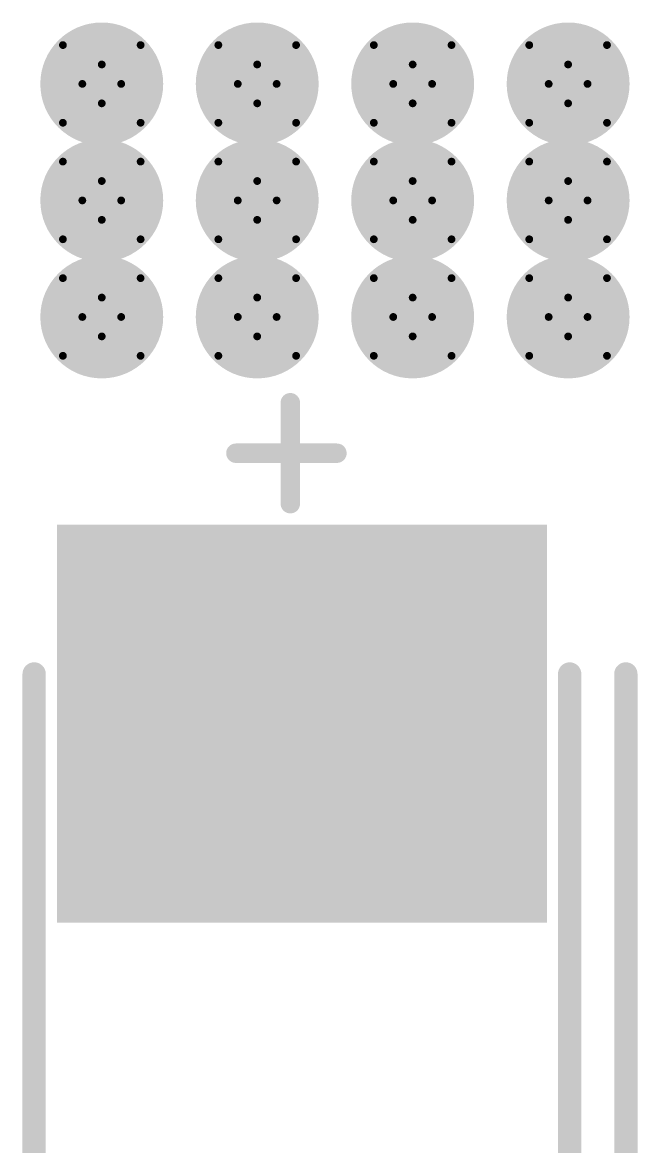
# Model space of a CAD drawing. Header units: inches. Extents: x -11 to 1110, y -7 to 455.
# Drawn here: x 642.2 to 646.22, y 26.05 to 33.4 of the extents above; entities that cross this region are included whole.
import ezdxf

# ---------------------------------------------------------------- set-up
doc = ezdxf.new("R2010")
doc.units = ezdxf.units.IN
for name, color, linetype in [('Bottom Layer', 5, 'Continuous'), ('Bottom Overlay', 54, 'Continuous'), ('Bottom Paste', 16, 'Continuous'), ('Bottom Solder', 6, 'Continuous'), ('Drill Drawing', 1, 'Continuous'), ('Top Layer', 1, 'Continuous'), ('Top Solder', 216, 'Continuous'), ('Via Holes', 16, 'Continuous')]:
    doc.layers.add(name, color=color, linetype=linetype)

msp = doc.modelspace()

# ---------------------------------------------------------------- hatches: boundary and pattern name
at = {"layer": 'Bottom Layer'}
h = msp.add_hatch(color=5, dxfattribs=at)
edge = h.paths.add_edge_path()
edge.add_arc((642.7216, 32.9946), 0.3, 0, 360)
h = msp.add_hatch(color=5, dxfattribs=at)
edge = h.paths.add_edge_path()
edge.add_arc((643.7376, 32.9946), 0.3, 0, 360)
h = msp.add_hatch(color=5, dxfattribs=at)
edge = h.paths.add_edge_path()
edge.add_arc((644.7536, 32.9946), 0.3, 0, 360)
h = msp.add_hatch(color=5, dxfattribs=at)
edge = h.paths.add_edge_path()
edge.add_arc((645.7696, 32.9946), 0.3, 0, 360)
h = msp.add_hatch(color=5, dxfattribs=at)
edge = h.paths.add_edge_path()
edge.add_arc((642.7216, 32.2326), 0.3, 0, 360)
h = msp.add_hatch(color=5, dxfattribs=at)
edge = h.paths.add_edge_path()
edge.add_arc((643.7376, 32.2326), 0.3, 0, 360)
h = msp.add_hatch(color=5, dxfattribs=at)
edge = h.paths.add_edge_path()
edge.add_arc((644.7536, 32.2326), 0.3, 0, 360)
h = msp.add_hatch(color=5, dxfattribs=at)
edge = h.paths.add_edge_path()
edge.add_arc((645.7696, 32.2326), 0.3, 0, 360)
h = msp.add_hatch(color=5, dxfattribs=at)
edge = h.paths.add_edge_path()
edge.add_arc((642.7216, 31.4706), 0.3, 0, 360)
h = msp.add_hatch(color=5, dxfattribs=at)
edge = h.paths.add_edge_path()
edge.add_arc((643.7376, 31.4706), 0.3, 0, 360)
h = msp.add_hatch(color=5, dxfattribs=at)
edge = h.paths.add_edge_path()
edge.add_arc((644.7536, 31.4706), 0.3, 0, 360)
h = msp.add_hatch(color=5, dxfattribs=at)
edge = h.paths.add_edge_path()
edge.add_arc((645.7696, 31.4706), 0.3, 0, 360)
msp.add_hatch(color=5, dxfattribs=at).paths.add_polyline_path([(645.5297, 30.0112), (645.5297, 27.6112), (642.5297, 27.6112), (642.5297, 30.0112)])
at = {"layer": 'Bottom Paste'}
msp.add_hatch(color=16, dxfattribs=at).paths.add_polyline_path([(645.5297, 30.0112), (645.5297, 27.6112), (642.5297, 27.6112), (642.5297, 30.0112)])
at = {"layer": 'Bottom Solder'}
h = msp.add_hatch(color=6, dxfattribs=at)
edge = h.paths.add_edge_path()
edge.add_arc((642.7216, 32.9946), 0.4016, 0, 360)
h = msp.add_hatch(color=6, dxfattribs=at)
edge = h.paths.add_edge_path()
edge.add_arc((643.7376, 32.9946), 0.4016, 0, 360)
h = msp.add_hatch(color=6, dxfattribs=at)
edge = h.paths.add_edge_path()
edge.add_arc((644.7536, 32.9946), 0.4016, 0, 360)
h = msp.add_hatch(color=6, dxfattribs=at)
edge = h.paths.add_edge_path()
edge.add_arc((645.7696, 32.9946), 0.4016, 0, 360)
h = msp.add_hatch(color=6, dxfattribs=at)
edge = h.paths.add_edge_path()
edge.add_arc((642.7216, 32.2326), 0.4016, 0, 360)
h = msp.add_hatch(color=6, dxfattribs=at)
edge = h.paths.add_edge_path()
edge.add_arc((643.7376, 32.2326), 0.4016, 0, 360)
h = msp.add_hatch(color=6, dxfattribs=at)
edge = h.paths.add_edge_path()
edge.add_arc((644.7536, 32.2326), 0.4016, 0, 360)
h = msp.add_hatch(color=6, dxfattribs=at)
edge = h.paths.add_edge_path()
edge.add_arc((645.7696, 32.2326), 0.4016, 0, 360)
h = msp.add_hatch(color=6, dxfattribs=at)
edge = h.paths.add_edge_path()
edge.add_arc((642.7216, 31.4706), 0.4016, 0, 360)
h = msp.add_hatch(color=6, dxfattribs=at)
edge = h.paths.add_edge_path()
edge.add_arc((643.7376, 31.4706), 0.4016, 0, 360)
h = msp.add_hatch(color=6, dxfattribs=at)
edge = h.paths.add_edge_path()
edge.add_arc((644.7536, 31.4706), 0.4016, 0, 360)
h = msp.add_hatch(color=6, dxfattribs=at)
edge = h.paths.add_edge_path()
edge.add_arc((645.7696, 31.4706), 0.4016, 0, 360)
msp.add_hatch(color=6, dxfattribs=at).paths.add_polyline_path([(645.6313, 30.1128), (645.6313, 27.5096), (642.4281, 27.5096), (642.4281, 30.1128)])
at = {"layer": 'Top Layer'}
h = msp.add_hatch(color=1, dxfattribs=at)
edge = h.paths.add_edge_path()
edge.add_arc((642.7216, 32.9946), 0.3, 0, 360)
h = msp.add_hatch(color=1, dxfattribs=at)
edge = h.paths.add_edge_path()
edge.add_arc((643.7376, 32.9946), 0.3, 0, 360)
h = msp.add_hatch(color=1, dxfattribs=at)
edge = h.paths.add_edge_path()
edge.add_arc((644.7536, 32.9946), 0.3, 0, 360)
h = msp.add_hatch(color=1, dxfattribs=at)
edge = h.paths.add_edge_path()
edge.add_arc((645.7696, 32.9946), 0.3, 0, 360)
h = msp.add_hatch(color=1, dxfattribs=at)
edge = h.paths.add_edge_path()
edge.add_arc((642.7216, 32.2326), 0.3, 0, 360)
h = msp.add_hatch(color=1, dxfattribs=at)
edge = h.paths.add_edge_path()
edge.add_arc((643.7376, 32.2326), 0.3, 0, 360)
h = msp.add_hatch(color=1, dxfattribs=at)
edge = h.paths.add_edge_path()
edge.add_arc((644.7536, 32.2326), 0.3, 0, 360)
h = msp.add_hatch(color=1, dxfattribs=at)
edge = h.paths.add_edge_path()
edge.add_arc((645.7696, 32.2326), 0.3, 0, 360)
h = msp.add_hatch(color=1, dxfattribs=at)
edge = h.paths.add_edge_path()
edge.add_arc((642.7216, 31.4706), 0.3, 0, 360)
h = msp.add_hatch(color=1, dxfattribs=at)
edge = h.paths.add_edge_path()
edge.add_arc((643.7376, 31.4706), 0.3, 0, 360)
h = msp.add_hatch(color=1, dxfattribs=at)
edge = h.paths.add_edge_path()
edge.add_arc((644.7536, 31.4706), 0.3, 0, 360)
h = msp.add_hatch(color=1, dxfattribs=at)
edge = h.paths.add_edge_path()
edge.add_arc((645.7696, 31.4706), 0.3, 0, 360)
at = {"layer": 'Top Solder'}
h = msp.add_hatch(color=216, dxfattribs=at)
edge = h.paths.add_edge_path()
edge.add_arc((642.7216, 32.9946), 0.4016, 0, 360)
h = msp.add_hatch(color=216, dxfattribs=at)
edge = h.paths.add_edge_path()
edge.add_arc((643.7376, 32.9946), 0.4016, 0, 360)
h = msp.add_hatch(color=216, dxfattribs=at)
edge = h.paths.add_edge_path()
edge.add_arc((644.7536, 32.9946), 0.4016, 0, 360)
h = msp.add_hatch(color=216, dxfattribs=at)
edge = h.paths.add_edge_path()
edge.add_arc((645.7696, 32.9946), 0.4016, 0, 360)
h = msp.add_hatch(color=216, dxfattribs=at)
edge = h.paths.add_edge_path()
edge.add_arc((642.7216, 32.2326), 0.4016, 0, 360)
h = msp.add_hatch(color=216, dxfattribs=at)
edge = h.paths.add_edge_path()
edge.add_arc((643.7376, 32.2326), 0.4016, 0, 360)
h = msp.add_hatch(color=216, dxfattribs=at)
edge = h.paths.add_edge_path()
edge.add_arc((644.7536, 32.2326), 0.4016, 0, 360)
h = msp.add_hatch(color=216, dxfattribs=at)
edge = h.paths.add_edge_path()
edge.add_arc((645.7696, 32.2326), 0.4016, 0, 360)
h = msp.add_hatch(color=216, dxfattribs=at)
edge = h.paths.add_edge_path()
edge.add_arc((642.7216, 31.4706), 0.4016, 0, 360)
h = msp.add_hatch(color=216, dxfattribs=at)
edge = h.paths.add_edge_path()
edge.add_arc((643.7376, 31.4706), 0.4016, 0, 360)
h = msp.add_hatch(color=216, dxfattribs=at)
edge = h.paths.add_edge_path()
edge.add_arc((644.7536, 31.4706), 0.4016, 0, 360)
h = msp.add_hatch(color=216, dxfattribs=at)
edge = h.paths.add_edge_path()
edge.add_arc((645.7696, 31.4706), 0.4016, 0, 360)
at = {"layer": 'Via Holes'}
h = msp.add_hatch(color=7, dxfattribs=at)
edge = h.paths.add_edge_path()
edge.add_arc((642.7216, 32.9946), 0.15, 0, 360)
h = msp.add_hatch(color=7, dxfattribs=at)
edge = h.paths.add_edge_path()
edge.add_arc((643.7376, 32.9946), 0.15, 0, 360)
h = msp.add_hatch(color=7, dxfattribs=at)
edge = h.paths.add_edge_path()
edge.add_arc((644.7536, 32.9946), 0.15, 0, 360)
h = msp.add_hatch(color=7, dxfattribs=at)
edge = h.paths.add_edge_path()
edge.add_arc((645.7696, 32.9946), 0.15, 0, 360)
h = msp.add_hatch(color=7, dxfattribs=at)
edge = h.paths.add_edge_path()
edge.add_arc((642.7216, 32.2326), 0.15, 0, 360)
h = msp.add_hatch(color=7, dxfattribs=at)
edge = h.paths.add_edge_path()
edge.add_arc((643.7376, 32.2326), 0.15, 0, 360)
h = msp.add_hatch(color=7, dxfattribs=at)
edge = h.paths.add_edge_path()
edge.add_arc((644.7536, 32.2326), 0.15, 0, 360)
h = msp.add_hatch(color=7, dxfattribs=at)
edge = h.paths.add_edge_path()
edge.add_arc((645.7696, 32.2326), 0.15, 0, 360)
h = msp.add_hatch(color=7, dxfattribs=at)
edge = h.paths.add_edge_path()
edge.add_arc((642.7216, 31.4706), 0.15, 0, 360)
h = msp.add_hatch(color=7, dxfattribs=at)
edge = h.paths.add_edge_path()
edge.add_arc((643.7376, 31.4706), 0.15, 0, 360)
h = msp.add_hatch(color=7, dxfattribs=at)
edge = h.paths.add_edge_path()
edge.add_arc((644.7536, 31.4706), 0.15, 0, 360)
h = msp.add_hatch(color=7, dxfattribs=at)
edge = h.paths.add_edge_path()
edge.add_arc((645.7696, 31.4706), 0.15, 0, 360)

# ---------------------------------------------------------------- linework, layer by layer
at = {"layer": 'Bottom Overlay'}
for points in [[(643.9539, 30.2496, 0.127, 0.127, 0), (643.9539, 30.91, 0.127, 0.127, 0)], [(643.5983, 30.5798, 0.127, 0.127, 0), (644.2587, 30.5798, 0.127, 0.127, 0)], [(642.2797, 23.0612, 0.1524, 0.1524, 0), (642.2797, 29.1363, 0.1524, 0.1524, 0)], [(645.7797, 23.0612, 0.1524, 0.1524, 0), (645.7797, 29.1363, 0.1524, 0.1524, 0)], [(646.1469, 23.0612, 0.1524, 0.1524, 0), (646.1469, 29.1363, 0.1524, 0.1524, 0)]]:
    msp.add_lwpolyline(points, format="xyseb", dxfattribs=at)
for points in [[(643.9221, 30.91, 0.0635, 0.0635, 1), (643.9856, 30.91, 0.0635, 0.0635, 1)], [(643.5665, 30.5798, 0.0635, 0.0635, 1), (643.63, 30.5798, 0.0635, 0.0635, 1)], [(644.2269, 30.5798, 0.0635, 0.0635, 1), (644.2904, 30.5798, 0.0635, 0.0635, 1)], [(643.9221, 30.2496, 0.0635, 0.0635, 1), (643.9856, 30.2496, 0.0635, 0.0635, 1)], [(642.2416, 29.1363, 0.0762, 0.0762, 1), (642.3178, 29.1363, 0.0762, 0.0762, 1)], [(645.7416, 29.1363, 0.0762, 0.0762, 1), (645.8178, 29.1363, 0.0762, 0.0762, 1)], [(646.1088, 29.1363, 0.0762, 0.0762, 1), (646.185, 29.1363, 0.0762, 0.0762, 1)]]:
    msp.add_lwpolyline(points, format="xyseb", close=True, dxfattribs=at)
at = {"layer": 'Drill Drawing'}
for points in [[(642.4676, 33.2486, 0.0508, 0.0508, 0), (642.7216, 33.1216, 0.0508, 0.0508, 0)], [(642.4676, 33.2486, 0.0508, 0.0508, 0), (642.5946, 32.9946, 0.0508, 0.0508, 0)], [(642.7216, 33.1216, 0.0508, 0.0508, 0), (642.9756, 33.2486, 0.0508, 0.0508, 0)], [(642.8486, 32.9946, 0.0508, 0.0508, 0), (642.9756, 33.2486, 0.0508, 0.0508, 0)], [(643.4836, 33.2486, 0.0508, 0.0508, 0), (643.7376, 33.1216, 0.0508, 0.0508, 0)], [(643.4836, 33.2486, 0.0508, 0.0508, 0), (643.6106, 32.9946, 0.0508, 0.0508, 0)], [(643.7376, 33.1216, 0.0508, 0.0508, 0), (643.9916, 33.2486, 0.0508, 0.0508, 0)], [(643.8646, 32.9946, 0.0508, 0.0508, 0), (643.9916, 33.2486, 0.0508, 0.0508, 0)], [(644.4996, 33.2486, 0.0508, 0.0508, 0), (644.7536, 33.1216, 0.0508, 0.0508, 0)], [(644.4996, 33.2486, 0.0508, 0.0508, 0), (644.6266, 32.9946, 0.0508, 0.0508, 0)], [(644.7536, 33.1216, 0.0508, 0.0508, 0), (645.0076, 33.2486, 0.0508, 0.0508, 0)], [(644.8806, 32.9946, 0.0508, 0.0508, 0), (645.0076, 33.2486, 0.0508, 0.0508, 0)], [(645.5156, 33.2486, 0.0508, 0.0508, 0), (645.7696, 33.1216, 0.0508, 0.0508, 0)], [(645.5156, 33.2486, 0.0508, 0.0508, 0), (645.6426, 32.9946, 0.0508, 0.0508, 0)], [(645.7696, 33.1216, 0.0508, 0.0508, 0), (646.0236, 33.2486, 0.0508, 0.0508, 0)], [(645.8966, 32.9946, 0.0508, 0.0508, 0), (646.0236, 33.2486, 0.0508, 0.0508, 0)], [(642.4676, 32.7406, 0.0508, 0.0508, 0), (642.5946, 32.9946, 0.0508, 0.0508, 0)], [(642.8486, 32.9946, 0.0508, 0.0508, 0), (642.9756, 32.7406, 0.0508, 0.0508, 0)], [(643.4836, 32.7406, 0.0508, 0.0508, 0), (643.6106, 32.9946, 0.0508, 0.0508, 0)], [(643.8646, 32.9946, 0.0508, 0.0508, 0), (643.9916, 32.7406, 0.0508, 0.0508, 0)], [(644.4996, 32.7406, 0.0508, 0.0508, 0), (644.6266, 32.9946, 0.0508, 0.0508, 0)], [(644.8806, 32.9946, 0.0508, 0.0508, 0), (645.0076, 32.7406, 0.0508, 0.0508, 0)], [(645.5156, 32.7406, 0.0508, 0.0508, 0), (645.6426, 32.9946, 0.0508, 0.0508, 0)], [(645.8966, 32.9946, 0.0508, 0.0508, 0), (646.0236, 32.7406, 0.0508, 0.0508, 0)], [(642.4676, 32.7406, 0.0508, 0.0508, 0), (642.7216, 32.8676, 0.0508, 0.0508, 0)], [(642.7216, 32.8676, 0.0508, 0.0508, 0), (642.9756, 32.7406, 0.0508, 0.0508, 0)], [(643.4836, 32.7406, 0.0508, 0.0508, 0), (643.7376, 32.8676, 0.0508, 0.0508, 0)], [(643.7376, 32.8676, 0.0508, 0.0508, 0), (643.9916, 32.7406, 0.0508, 0.0508, 0)], [(644.4996, 32.7406, 0.0508, 0.0508, 0), (644.7536, 32.8676, 0.0508, 0.0508, 0)], [(644.7536, 32.8676, 0.0508, 0.0508, 0), (645.0076, 32.7406, 0.0508, 0.0508, 0)], [(645.5156, 32.7406, 0.0508, 0.0508, 0), (645.7696, 32.8676, 0.0508, 0.0508, 0)], [(645.7696, 32.8676, 0.0508, 0.0508, 0), (646.0236, 32.7406, 0.0508, 0.0508, 0)], [(642.4676, 32.4866, 0.0508, 0.0508, 0), (642.7216, 32.3596, 0.0508, 0.0508, 0)], [(642.4676, 32.4866, 0.0508, 0.0508, 0), (642.5946, 32.2326, 0.0508, 0.0508, 0)], [(642.7216, 32.3596, 0.0508, 0.0508, 0), (642.9756, 32.4866, 0.0508, 0.0508, 0)], [(642.8486, 32.2326, 0.0508, 0.0508, 0), (642.9756, 32.4866, 0.0508, 0.0508, 0)], [(643.4836, 32.4866, 0.0508, 0.0508, 0), (643.7376, 32.3596, 0.0508, 0.0508, 0)], [(643.4836, 32.4866, 0.0508, 0.0508, 0), (643.6106, 32.2326, 0.0508, 0.0508, 0)], [(643.7376, 32.3596, 0.0508, 0.0508, 0), (643.9916, 32.4866, 0.0508, 0.0508, 0)], [(643.8646, 32.2326, 0.0508, 0.0508, 0), (643.9916, 32.4866, 0.0508, 0.0508, 0)], [(644.4996, 32.4866, 0.0508, 0.0508, 0), (644.7536, 32.3596, 0.0508, 0.0508, 0)], [(644.4996, 32.4866, 0.0508, 0.0508, 0), (644.6266, 32.2326, 0.0508, 0.0508, 0)], [(644.7536, 32.3596, 0.0508, 0.0508, 0), (645.0076, 32.4866, 0.0508, 0.0508, 0)], [(644.8806, 32.2326, 0.0508, 0.0508, 0), (645.0076, 32.4866, 0.0508, 0.0508, 0)], [(645.5156, 32.4866, 0.0508, 0.0508, 0), (645.7696, 32.3596, 0.0508, 0.0508, 0)], [(645.5156, 32.4866, 0.0508, 0.0508, 0), (645.6426, 32.2326, 0.0508, 0.0508, 0)], [(645.7696, 32.3596, 0.0508, 0.0508, 0), (646.0236, 32.4866, 0.0508, 0.0508, 0)], [(645.8966, 32.2326, 0.0508, 0.0508, 0), (646.0236, 32.4866, 0.0508, 0.0508, 0)], [(642.4676, 31.9786, 0.0508, 0.0508, 0), (642.5946, 32.2326, 0.0508, 0.0508, 0)], [(642.8486, 32.2326, 0.0508, 0.0508, 0), (642.9756, 31.9786, 0.0508, 0.0508, 0)], [(643.4836, 31.9786, 0.0508, 0.0508, 0), (643.6106, 32.2326, 0.0508, 0.0508, 0)], [(643.8646, 32.2326, 0.0508, 0.0508, 0), (643.9916, 31.9786, 0.0508, 0.0508, 0)], [(644.4996, 31.9786, 0.0508, 0.0508, 0), (644.6266, 32.2326, 0.0508, 0.0508, 0)], [(644.8806, 32.2326, 0.0508, 0.0508, 0), (645.0076, 31.9786, 0.0508, 0.0508, 0)], [(645.5156, 31.9786, 0.0508, 0.0508, 0), (645.6426, 32.2326, 0.0508, 0.0508, 0)], [(645.8966, 32.2326, 0.0508, 0.0508, 0), (646.0236, 31.9786, 0.0508, 0.0508, 0)], [(642.4676, 31.9786, 0.0508, 0.0508, 0), (642.7216, 32.1056, 0.0508, 0.0508, 0)], [(642.7216, 32.1056, 0.0508, 0.0508, 0), (642.9756, 31.9786, 0.0508, 0.0508, 0)], [(643.4836, 31.9786, 0.0508, 0.0508, 0), (643.7376, 32.1056, 0.0508, 0.0508, 0)], [(643.7376, 32.1056, 0.0508, 0.0508, 0), (643.9916, 31.9786, 0.0508, 0.0508, 0)], [(644.4996, 31.9786, 0.0508, 0.0508, 0), (644.7536, 32.1056, 0.0508, 0.0508, 0)], [(644.7536, 32.1056, 0.0508, 0.0508, 0), (645.0076, 31.9786, 0.0508, 0.0508, 0)], [(645.5156, 31.9786, 0.0508, 0.0508, 0), (645.7696, 32.1056, 0.0508, 0.0508, 0)], [(645.7696, 32.1056, 0.0508, 0.0508, 0), (646.0236, 31.9786, 0.0508, 0.0508, 0)], [(642.4676, 31.7246, 0.0508, 0.0508, 0), (642.7216, 31.5976, 0.0508, 0.0508, 0)], [(642.4676, 31.7246, 0.0508, 0.0508, 0), (642.5946, 31.4706, 0.0508, 0.0508, 0)], [(642.7216, 31.5976, 0.0508, 0.0508, 0), (642.9756, 31.7246, 0.0508, 0.0508, 0)], [(642.8486, 31.4706, 0.0508, 0.0508, 0), (642.9756, 31.7246, 0.0508, 0.0508, 0)], [(643.4836, 31.7246, 0.0508, 0.0508, 0), (643.7376, 31.5976, 0.0508, 0.0508, 0)], [(643.4836, 31.7246, 0.0508, 0.0508, 0), (643.6106, 31.4706, 0.0508, 0.0508, 0)], [(643.7376, 31.5976, 0.0508, 0.0508, 0), (643.9916, 31.7246, 0.0508, 0.0508, 0)], [(643.8646, 31.4706, 0.0508, 0.0508, 0), (643.9916, 31.7246, 0.0508, 0.0508, 0)], [(644.4996, 31.7246, 0.0508, 0.0508, 0), (644.7536, 31.5976, 0.0508, 0.0508, 0)], [(644.4996, 31.7246, 0.0508, 0.0508, 0), (644.6266, 31.4706, 0.0508, 0.0508, 0)], [(644.7536, 31.5976, 0.0508, 0.0508, 0), (645.0076, 31.7246, 0.0508, 0.0508, 0)], [(644.8806, 31.4706, 0.0508, 0.0508, 0), (645.0076, 31.7246, 0.0508, 0.0508, 0)], [(645.5156, 31.7246, 0.0508, 0.0508, 0), (645.7696, 31.5976, 0.0508, 0.0508, 0)], [(645.5156, 31.7246, 0.0508, 0.0508, 0), (645.6426, 31.4706, 0.0508, 0.0508, 0)], [(645.7696, 31.5976, 0.0508, 0.0508, 0), (646.0236, 31.7246, 0.0508, 0.0508, 0)], [(645.8966, 31.4706, 0.0508, 0.0508, 0), (646.0236, 31.7246, 0.0508, 0.0508, 0)], [(642.4676, 31.2166, 0.0508, 0.0508, 0), (642.5946, 31.4706, 0.0508, 0.0508, 0)], [(642.8486, 31.4706, 0.0508, 0.0508, 0), (642.9756, 31.2166, 0.0508, 0.0508, 0)], [(643.4836, 31.2166, 0.0508, 0.0508, 0), (643.6106, 31.4706, 0.0508, 0.0508, 0)], [(643.8646, 31.4706, 0.0508, 0.0508, 0), (643.9916, 31.2166, 0.0508, 0.0508, 0)], [(644.4996, 31.2166, 0.0508, 0.0508, 0), (644.6266, 31.4706, 0.0508, 0.0508, 0)], [(644.8806, 31.4706, 0.0508, 0.0508, 0), (645.0076, 31.2166, 0.0508, 0.0508, 0)], [(645.5156, 31.2166, 0.0508, 0.0508, 0), (645.6426, 31.4706, 0.0508, 0.0508, 0)], [(645.8966, 31.4706, 0.0508, 0.0508, 0), (646.0236, 31.2166, 0.0508, 0.0508, 0)], [(642.4676, 31.2166, 0.0508, 0.0508, 0), (642.7216, 31.3436, 0.0508, 0.0508, 0)], [(642.7216, 31.3436, 0.0508, 0.0508, 0), (642.9756, 31.2166, 0.0508, 0.0508, 0)], [(643.4836, 31.2166, 0.0508, 0.0508, 0), (643.7376, 31.3436, 0.0508, 0.0508, 0)], [(643.7376, 31.3436, 0.0508, 0.0508, 0), (643.9916, 31.2166, 0.0508, 0.0508, 0)], [(644.4996, 31.2166, 0.0508, 0.0508, 0), (644.7536, 31.3436, 0.0508, 0.0508, 0)], [(644.7536, 31.3436, 0.0508, 0.0508, 0), (645.0076, 31.2166, 0.0508, 0.0508, 0)], [(645.5156, 31.2166, 0.0508, 0.0508, 0), (645.7696, 31.3436, 0.0508, 0.0508, 0)], [(645.7696, 31.3436, 0.0508, 0.0508, 0), (646.0236, 31.2166, 0.0508, 0.0508, 0)]]:
    msp.add_lwpolyline(points, format="xyseb", dxfattribs=at)
for points in [[(642.4549, 33.2486, 0.0254, 0.0254, 1), (642.4803, 33.2486, 0.0254, 0.0254, 1)], [(642.4549, 33.2486, 0.0254, 0.0254, 1), (642.4803, 33.2486, 0.0254, 0.0254, 1)], [(642.9629, 33.2486, 0.0254, 0.0254, 1), (642.9883, 33.2486, 0.0254, 0.0254, 1)], [(642.9629, 33.2486, 0.0254, 0.0254, 1), (642.9883, 33.2486, 0.0254, 0.0254, 1)], [(643.4709, 33.2486, 0.0254, 0.0254, 1), (643.4963, 33.2486, 0.0254, 0.0254, 1)], [(643.4709, 33.2486, 0.0254, 0.0254, 1), (643.4963, 33.2486, 0.0254, 0.0254, 1)], [(643.9789, 33.2486, 0.0254, 0.0254, 1), (644.0043, 33.2486, 0.0254, 0.0254, 1)], [(643.9789, 33.2486, 0.0254, 0.0254, 1), (644.0043, 33.2486, 0.0254, 0.0254, 1)], [(644.4869, 33.2486, 0.0254, 0.0254, 1), (644.5123, 33.2486, 0.0254, 0.0254, 1)], [(644.4869, 33.2486, 0.0254, 0.0254, 1), (644.5123, 33.2486, 0.0254, 0.0254, 1)], [(644.9949, 33.2486, 0.0254, 0.0254, 1), (645.0203, 33.2486, 0.0254, 0.0254, 1)], [(644.9949, 33.2486, 0.0254, 0.0254, 1), (645.0203, 33.2486, 0.0254, 0.0254, 1)], [(645.5029, 33.2486, 0.0254, 0.0254, 1), (645.5283, 33.2486, 0.0254, 0.0254, 1)], [(645.5029, 33.2486, 0.0254, 0.0254, 1), (645.5283, 33.2486, 0.0254, 0.0254, 1)], [(646.0109, 33.2486, 0.0254, 0.0254, 1), (646.0363, 33.2486, 0.0254, 0.0254, 1)], [(646.0109, 33.2486, 0.0254, 0.0254, 1), (646.0363, 33.2486, 0.0254, 0.0254, 1)], [(642.7089, 33.1216, 0.0254, 0.0254, 1), (642.7343, 33.1216, 0.0254, 0.0254, 1)], [(642.7089, 33.1216, 0.0254, 0.0254, 1), (642.7343, 33.1216, 0.0254, 0.0254, 1)], [(643.7249, 33.1216, 0.0254, 0.0254, 1), (643.7503, 33.1216, 0.0254, 0.0254, 1)], [(643.7249, 33.1216, 0.0254, 0.0254, 1), (643.7503, 33.1216, 0.0254, 0.0254, 1)], [(644.7409, 33.1216, 0.0254, 0.0254, 1), (644.7663, 33.1216, 0.0254, 0.0254, 1)], [(644.7409, 33.1216, 0.0254, 0.0254, 1), (644.7663, 33.1216, 0.0254, 0.0254, 1)], [(645.7569, 33.1216, 0.0254, 0.0254, 1), (645.7823, 33.1216, 0.0254, 0.0254, 1)], [(645.7569, 33.1216, 0.0254, 0.0254, 1), (645.7823, 33.1216, 0.0254, 0.0254, 1)], [(642.5819, 32.9946, 0.0254, 0.0254, 1), (642.6073, 32.9946, 0.0254, 0.0254, 1)], [(642.5819, 32.9946, 0.0254, 0.0254, 1), (642.6073, 32.9946, 0.0254, 0.0254, 1)], [(642.8359, 32.9946, 0.0254, 0.0254, 1), (642.8613, 32.9946, 0.0254, 0.0254, 1)], [(642.8359, 32.9946, 0.0254, 0.0254, 1), (642.8613, 32.9946, 0.0254, 0.0254, 1)], [(643.5979, 32.9946, 0.0254, 0.0254, 1), (643.6233, 32.9946, 0.0254, 0.0254, 1)], [(643.5979, 32.9946, 0.0254, 0.0254, 1), (643.6233, 32.9946, 0.0254, 0.0254, 1)], [(643.8519, 32.9946, 0.0254, 0.0254, 1), (643.8773, 32.9946, 0.0254, 0.0254, 1)], [(643.8519, 32.9946, 0.0254, 0.0254, 1), (643.8773, 32.9946, 0.0254, 0.0254, 1)], [(644.6139, 32.9946, 0.0254, 0.0254, 1), (644.6393, 32.9946, 0.0254, 0.0254, 1)], [(644.6139, 32.9946, 0.0254, 0.0254, 1), (644.6393, 32.9946, 0.0254, 0.0254, 1)], [(644.8679, 32.9946, 0.0254, 0.0254, 1), (644.8933, 32.9946, 0.0254, 0.0254, 1)], [(644.8679, 32.9946, 0.0254, 0.0254, 1), (644.8933, 32.9946, 0.0254, 0.0254, 1)], [(645.6299, 32.9946, 0.0254, 0.0254, 1), (645.6553, 32.9946, 0.0254, 0.0254, 1)], [(645.6299, 32.9946, 0.0254, 0.0254, 1), (645.6553, 32.9946, 0.0254, 0.0254, 1)], [(645.8839, 32.9946, 0.0254, 0.0254, 1), (645.9093, 32.9946, 0.0254, 0.0254, 1)], [(645.8839, 32.9946, 0.0254, 0.0254, 1), (645.9093, 32.9946, 0.0254, 0.0254, 1)], [(642.7089, 32.8676, 0.0254, 0.0254, 1), (642.7343, 32.8676, 0.0254, 0.0254, 1)], [(642.7089, 32.8676, 0.0254, 0.0254, 1), (642.7343, 32.8676, 0.0254, 0.0254, 1)], [(643.7249, 32.8676, 0.0254, 0.0254, 1), (643.7503, 32.8676, 0.0254, 0.0254, 1)], [(643.7249, 32.8676, 0.0254, 0.0254, 1), (643.7503, 32.8676, 0.0254, 0.0254, 1)], [(644.7409, 32.8676, 0.0254, 0.0254, 1), (644.7663, 32.8676, 0.0254, 0.0254, 1)], [(644.7409, 32.8676, 0.0254, 0.0254, 1), (644.7663, 32.8676, 0.0254, 0.0254, 1)], [(645.7569, 32.8676, 0.0254, 0.0254, 1), (645.7823, 32.8676, 0.0254, 0.0254, 1)], [(645.7569, 32.8676, 0.0254, 0.0254, 1), (645.7823, 32.8676, 0.0254, 0.0254, 1)], [(642.4549, 32.7406, 0.0254, 0.0254, 1), (642.4803, 32.7406, 0.0254, 0.0254, 1)], [(642.4549, 32.7406, 0.0254, 0.0254, 1), (642.4803, 32.7406, 0.0254, 0.0254, 1)], [(642.9629, 32.7406, 0.0254, 0.0254, 1), (642.9883, 32.7406, 0.0254, 0.0254, 1)], [(642.9629, 32.7406, 0.0254, 0.0254, 1), (642.9883, 32.7406, 0.0254, 0.0254, 1)], [(643.4709, 32.7406, 0.0254, 0.0254, 1), (643.4963, 32.7406, 0.0254, 0.0254, 1)], [(643.4709, 32.7406, 0.0254, 0.0254, 1), (643.4963, 32.7406, 0.0254, 0.0254, 1)], [(643.9789, 32.7406, 0.0254, 0.0254, 1), (644.0043, 32.7406, 0.0254, 0.0254, 1)], [(643.9789, 32.7406, 0.0254, 0.0254, 1), (644.0043, 32.7406, 0.0254, 0.0254, 1)], [(644.4869, 32.7406, 0.0254, 0.0254, 1), (644.5123, 32.7406, 0.0254, 0.0254, 1)], [(644.4869, 32.7406, 0.0254, 0.0254, 1), (644.5123, 32.7406, 0.0254, 0.0254, 1)], [(644.9949, 32.7406, 0.0254, 0.0254, 1), (645.0203, 32.7406, 0.0254, 0.0254, 1)], [(644.9949, 32.7406, 0.0254, 0.0254, 1), (645.0203, 32.7406, 0.0254, 0.0254, 1)], [(645.5029, 32.7406, 0.0254, 0.0254, 1), (645.5283, 32.7406, 0.0254, 0.0254, 1)], [(645.5029, 32.7406, 0.0254, 0.0254, 1), (645.5283, 32.7406, 0.0254, 0.0254, 1)], [(646.0109, 32.7406, 0.0254, 0.0254, 1), (646.0363, 32.7406, 0.0254, 0.0254, 1)], [(646.0109, 32.7406, 0.0254, 0.0254, 1), (646.0363, 32.7406, 0.0254, 0.0254, 1)], [(642.4549, 32.4866, 0.0254, 0.0254, 1), (642.4803, 32.4866, 0.0254, 0.0254, 1)], [(642.4549, 32.4866, 0.0254, 0.0254, 1), (642.4803, 32.4866, 0.0254, 0.0254, 1)], [(642.9629, 32.4866, 0.0254, 0.0254, 1), (642.9883, 32.4866, 0.0254, 0.0254, 1)], [(642.9629, 32.4866, 0.0254, 0.0254, 1), (642.9883, 32.4866, 0.0254, 0.0254, 1)], [(643.4709, 32.4866, 0.0254, 0.0254, 1), (643.4963, 32.4866, 0.0254, 0.0254, 1)], [(643.4709, 32.4866, 0.0254, 0.0254, 1), (643.4963, 32.4866, 0.0254, 0.0254, 1)], [(643.9789, 32.4866, 0.0254, 0.0254, 1), (644.0043, 32.4866, 0.0254, 0.0254, 1)], [(643.9789, 32.4866, 0.0254, 0.0254, 1), (644.0043, 32.4866, 0.0254, 0.0254, 1)], [(644.4869, 32.4866, 0.0254, 0.0254, 1), (644.5123, 32.4866, 0.0254, 0.0254, 1)], [(644.4869, 32.4866, 0.0254, 0.0254, 1), (644.5123, 32.4866, 0.0254, 0.0254, 1)], [(644.9949, 32.4866, 0.0254, 0.0254, 1), (645.0203, 32.4866, 0.0254, 0.0254, 1)], [(644.9949, 32.4866, 0.0254, 0.0254, 1), (645.0203, 32.4866, 0.0254, 0.0254, 1)], [(645.5029, 32.4866, 0.0254, 0.0254, 1), (645.5283, 32.4866, 0.0254, 0.0254, 1)], [(645.5029, 32.4866, 0.0254, 0.0254, 1), (645.5283, 32.4866, 0.0254, 0.0254, 1)], [(646.0109, 32.4866, 0.0254, 0.0254, 1), (646.0363, 32.4866, 0.0254, 0.0254, 1)], [(646.0109, 32.4866, 0.0254, 0.0254, 1), (646.0363, 32.4866, 0.0254, 0.0254, 1)], [(642.7089, 32.3596, 0.0254, 0.0254, 1), (642.7343, 32.3596, 0.0254, 0.0254, 1)], [(642.7089, 32.3596, 0.0254, 0.0254, 1), (642.7343, 32.3596, 0.0254, 0.0254, 1)], [(643.7249, 32.3596, 0.0254, 0.0254, 1), (643.7503, 32.3596, 0.0254, 0.0254, 1)], [(643.7249, 32.3596, 0.0254, 0.0254, 1), (643.7503, 32.3596, 0.0254, 0.0254, 1)], [(644.7409, 32.3596, 0.0254, 0.0254, 1), (644.7663, 32.3596, 0.0254, 0.0254, 1)], [(644.7409, 32.3596, 0.0254, 0.0254, 1), (644.7663, 32.3596, 0.0254, 0.0254, 1)], [(645.7569, 32.3596, 0.0254, 0.0254, 1), (645.7823, 32.3596, 0.0254, 0.0254, 1)], [(645.7569, 32.3596, 0.0254, 0.0254, 1), (645.7823, 32.3596, 0.0254, 0.0254, 1)], [(642.5819, 32.2326, 0.0254, 0.0254, 1), (642.6073, 32.2326, 0.0254, 0.0254, 1)], [(642.5819, 32.2326, 0.0254, 0.0254, 1), (642.6073, 32.2326, 0.0254, 0.0254, 1)], [(642.8359, 32.2326, 0.0254, 0.0254, 1), (642.8613, 32.2326, 0.0254, 0.0254, 1)], [(642.8359, 32.2326, 0.0254, 0.0254, 1), (642.8613, 32.2326, 0.0254, 0.0254, 1)], [(643.5979, 32.2326, 0.0254, 0.0254, 1), (643.6233, 32.2326, 0.0254, 0.0254, 1)], [(643.5979, 32.2326, 0.0254, 0.0254, 1), (643.6233, 32.2326, 0.0254, 0.0254, 1)], [(643.8519, 32.2326, 0.0254, 0.0254, 1), (643.8773, 32.2326, 0.0254, 0.0254, 1)], [(643.8519, 32.2326, 0.0254, 0.0254, 1), (643.8773, 32.2326, 0.0254, 0.0254, 1)], [(644.6139, 32.2326, 0.0254, 0.0254, 1), (644.6393, 32.2326, 0.0254, 0.0254, 1)], [(644.6139, 32.2326, 0.0254, 0.0254, 1), (644.6393, 32.2326, 0.0254, 0.0254, 1)], [(644.8679, 32.2326, 0.0254, 0.0254, 1), (644.8933, 32.2326, 0.0254, 0.0254, 1)], [(644.8679, 32.2326, 0.0254, 0.0254, 1), (644.8933, 32.2326, 0.0254, 0.0254, 1)], [(645.6299, 32.2326, 0.0254, 0.0254, 1), (645.6553, 32.2326, 0.0254, 0.0254, 1)], [(645.6299, 32.2326, 0.0254, 0.0254, 1), (645.6553, 32.2326, 0.0254, 0.0254, 1)], [(645.8839, 32.2326, 0.0254, 0.0254, 1), (645.9093, 32.2326, 0.0254, 0.0254, 1)], [(645.8839, 32.2326, 0.0254, 0.0254, 1), (645.9093, 32.2326, 0.0254, 0.0254, 1)], [(642.7089, 32.1056, 0.0254, 0.0254, 1), (642.7343, 32.1056, 0.0254, 0.0254, 1)], [(642.7089, 32.1056, 0.0254, 0.0254, 1), (642.7343, 32.1056, 0.0254, 0.0254, 1)], [(643.7249, 32.1056, 0.0254, 0.0254, 1), (643.7503, 32.1056, 0.0254, 0.0254, 1)], [(643.7249, 32.1056, 0.0254, 0.0254, 1), (643.7503, 32.1056, 0.0254, 0.0254, 1)], [(644.7409, 32.1056, 0.0254, 0.0254, 1), (644.7663, 32.1056, 0.0254, 0.0254, 1)], [(644.7409, 32.1056, 0.0254, 0.0254, 1), (644.7663, 32.1056, 0.0254, 0.0254, 1)], [(645.7569, 32.1056, 0.0254, 0.0254, 1), (645.7823, 32.1056, 0.0254, 0.0254, 1)], [(645.7569, 32.1056, 0.0254, 0.0254, 1), (645.7823, 32.1056, 0.0254, 0.0254, 1)], [(642.4549, 31.9786, 0.0254, 0.0254, 1), (642.4803, 31.9786, 0.0254, 0.0254, 1)], [(642.4549, 31.9786, 0.0254, 0.0254, 1), (642.4803, 31.9786, 0.0254, 0.0254, 1)], [(642.9629, 31.9786, 0.0254, 0.0254, 1), (642.9883, 31.9786, 0.0254, 0.0254, 1)], [(642.9629, 31.9786, 0.0254, 0.0254, 1), (642.9883, 31.9786, 0.0254, 0.0254, 1)], [(643.4709, 31.9786, 0.0254, 0.0254, 1), (643.4963, 31.9786, 0.0254, 0.0254, 1)], [(643.4709, 31.9786, 0.0254, 0.0254, 1), (643.4963, 31.9786, 0.0254, 0.0254, 1)], [(643.9789, 31.9786, 0.0254, 0.0254, 1), (644.0043, 31.9786, 0.0254, 0.0254, 1)], [(643.9789, 31.9786, 0.0254, 0.0254, 1), (644.0043, 31.9786, 0.0254, 0.0254, 1)], [(644.4869, 31.9786, 0.0254, 0.0254, 1), (644.5123, 31.9786, 0.0254, 0.0254, 1)], [(644.4869, 31.9786, 0.0254, 0.0254, 1), (644.5123, 31.9786, 0.0254, 0.0254, 1)], [(644.9949, 31.9786, 0.0254, 0.0254, 1), (645.0203, 31.9786, 0.0254, 0.0254, 1)], [(644.9949, 31.9786, 0.0254, 0.0254, 1), (645.0203, 31.9786, 0.0254, 0.0254, 1)], [(645.5029, 31.9786, 0.0254, 0.0254, 1), (645.5283, 31.9786, 0.0254, 0.0254, 1)], [(645.5029, 31.9786, 0.0254, 0.0254, 1), (645.5283, 31.9786, 0.0254, 0.0254, 1)], [(646.0109, 31.9786, 0.0254, 0.0254, 1), (646.0363, 31.9786, 0.0254, 0.0254, 1)], [(646.0109, 31.9786, 0.0254, 0.0254, 1), (646.0363, 31.9786, 0.0254, 0.0254, 1)], [(642.4549, 31.7246, 0.0254, 0.0254, 1), (642.4803, 31.7246, 0.0254, 0.0254, 1)], [(642.4549, 31.7246, 0.0254, 0.0254, 1), (642.4803, 31.7246, 0.0254, 0.0254, 1)], [(642.9629, 31.7246, 0.0254, 0.0254, 1), (642.9883, 31.7246, 0.0254, 0.0254, 1)], [(642.9629, 31.7246, 0.0254, 0.0254, 1), (642.9883, 31.7246, 0.0254, 0.0254, 1)], [(643.4709, 31.7246, 0.0254, 0.0254, 1), (643.4963, 31.7246, 0.0254, 0.0254, 1)], [(643.4709, 31.7246, 0.0254, 0.0254, 1), (643.4963, 31.7246, 0.0254, 0.0254, 1)], [(643.9789, 31.7246, 0.0254, 0.0254, 1), (644.0043, 31.7246, 0.0254, 0.0254, 1)], [(643.9789, 31.7246, 0.0254, 0.0254, 1), (644.0043, 31.7246, 0.0254, 0.0254, 1)], [(644.4869, 31.7246, 0.0254, 0.0254, 1), (644.5123, 31.7246, 0.0254, 0.0254, 1)], [(644.4869, 31.7246, 0.0254, 0.0254, 1), (644.5123, 31.7246, 0.0254, 0.0254, 1)], [(644.9949, 31.7246, 0.0254, 0.0254, 1), (645.0203, 31.7246, 0.0254, 0.0254, 1)], [(644.9949, 31.7246, 0.0254, 0.0254, 1), (645.0203, 31.7246, 0.0254, 0.0254, 1)], [(645.5029, 31.7246, 0.0254, 0.0254, 1), (645.5283, 31.7246, 0.0254, 0.0254, 1)], [(645.5029, 31.7246, 0.0254, 0.0254, 1), (645.5283, 31.7246, 0.0254, 0.0254, 1)], [(646.0109, 31.7246, 0.0254, 0.0254, 1), (646.0363, 31.7246, 0.0254, 0.0254, 1)], [(646.0109, 31.7246, 0.0254, 0.0254, 1), (646.0363, 31.7246, 0.0254, 0.0254, 1)], [(642.7089, 31.5976, 0.0254, 0.0254, 1), (642.7343, 31.5976, 0.0254, 0.0254, 1)], [(642.7089, 31.5976, 0.0254, 0.0254, 1), (642.7343, 31.5976, 0.0254, 0.0254, 1)], [(643.7249, 31.5976, 0.0254, 0.0254, 1), (643.7503, 31.5976, 0.0254, 0.0254, 1)], [(643.7249, 31.5976, 0.0254, 0.0254, 1), (643.7503, 31.5976, 0.0254, 0.0254, 1)], [(644.7409, 31.5976, 0.0254, 0.0254, 1), (644.7663, 31.5976, 0.0254, 0.0254, 1)], [(644.7409, 31.5976, 0.0254, 0.0254, 1), (644.7663, 31.5976, 0.0254, 0.0254, 1)], [(645.7569, 31.5976, 0.0254, 0.0254, 1), (645.7823, 31.5976, 0.0254, 0.0254, 1)], [(645.7569, 31.5976, 0.0254, 0.0254, 1), (645.7823, 31.5976, 0.0254, 0.0254, 1)], [(642.5819, 31.4706, 0.0254, 0.0254, 1), (642.6073, 31.4706, 0.0254, 0.0254, 1)], [(642.5819, 31.4706, 0.0254, 0.0254, 1), (642.6073, 31.4706, 0.0254, 0.0254, 1)], [(642.8359, 31.4706, 0.0254, 0.0254, 1), (642.8613, 31.4706, 0.0254, 0.0254, 1)], [(642.8359, 31.4706, 0.0254, 0.0254, 1), (642.8613, 31.4706, 0.0254, 0.0254, 1)], [(643.5979, 31.4706, 0.0254, 0.0254, 1), (643.6233, 31.4706, 0.0254, 0.0254, 1)], [(643.5979, 31.4706, 0.0254, 0.0254, 1), (643.6233, 31.4706, 0.0254, 0.0254, 1)], [(643.8519, 31.4706, 0.0254, 0.0254, 1), (643.8773, 31.4706, 0.0254, 0.0254, 1)], [(643.8519, 31.4706, 0.0254, 0.0254, 1), (643.8773, 31.4706, 0.0254, 0.0254, 1)], [(644.6139, 31.4706, 0.0254, 0.0254, 1), (644.6393, 31.4706, 0.0254, 0.0254, 1)], [(644.6139, 31.4706, 0.0254, 0.0254, 1), (644.6393, 31.4706, 0.0254, 0.0254, 1)], [(644.8679, 31.4706, 0.0254, 0.0254, 1), (644.8933, 31.4706, 0.0254, 0.0254, 1)], [(644.8679, 31.4706, 0.0254, 0.0254, 1), (644.8933, 31.4706, 0.0254, 0.0254, 1)], [(645.6299, 31.4706, 0.0254, 0.0254, 1), (645.6553, 31.4706, 0.0254, 0.0254, 1)], [(645.6299, 31.4706, 0.0254, 0.0254, 1), (645.6553, 31.4706, 0.0254, 0.0254, 1)], [(645.8839, 31.4706, 0.0254, 0.0254, 1), (645.9093, 31.4706, 0.0254, 0.0254, 1)], [(645.8839, 31.4706, 0.0254, 0.0254, 1), (645.9093, 31.4706, 0.0254, 0.0254, 1)], [(642.7089, 31.3436, 0.0254, 0.0254, 1), (642.7343, 31.3436, 0.0254, 0.0254, 1)], [(642.7089, 31.3436, 0.0254, 0.0254, 1), (642.7343, 31.3436, 0.0254, 0.0254, 1)], [(643.7249, 31.3436, 0.0254, 0.0254, 1), (643.7503, 31.3436, 0.0254, 0.0254, 1)], [(643.7249, 31.3436, 0.0254, 0.0254, 1), (643.7503, 31.3436, 0.0254, 0.0254, 1)], [(644.7409, 31.3436, 0.0254, 0.0254, 1), (644.7663, 31.3436, 0.0254, 0.0254, 1)], [(644.7409, 31.3436, 0.0254, 0.0254, 1), (644.7663, 31.3436, 0.0254, 0.0254, 1)], [(645.7569, 31.3436, 0.0254, 0.0254, 1), (645.7823, 31.3436, 0.0254, 0.0254, 1)], [(645.7569, 31.3436, 0.0254, 0.0254, 1), (645.7823, 31.3436, 0.0254, 0.0254, 1)], [(642.4549, 31.2166, 0.0254, 0.0254, 1), (642.4803, 31.2166, 0.0254, 0.0254, 1)], [(642.4549, 31.2166, 0.0254, 0.0254, 1), (642.4803, 31.2166, 0.0254, 0.0254, 1)], [(642.9629, 31.2166, 0.0254, 0.0254, 1), (642.9883, 31.2166, 0.0254, 0.0254, 1)], [(642.9629, 31.2166, 0.0254, 0.0254, 1), (642.9883, 31.2166, 0.0254, 0.0254, 1)], [(643.4709, 31.2166, 0.0254, 0.0254, 1), (643.4963, 31.2166, 0.0254, 0.0254, 1)], [(643.4709, 31.2166, 0.0254, 0.0254, 1), (643.4963, 31.2166, 0.0254, 0.0254, 1)], [(643.9789, 31.2166, 0.0254, 0.0254, 1), (644.0043, 31.2166, 0.0254, 0.0254, 1)], [(643.9789, 31.2166, 0.0254, 0.0254, 1), (644.0043, 31.2166, 0.0254, 0.0254, 1)], [(644.4869, 31.2166, 0.0254, 0.0254, 1), (644.5123, 31.2166, 0.0254, 0.0254, 1)], [(644.4869, 31.2166, 0.0254, 0.0254, 1), (644.5123, 31.2166, 0.0254, 0.0254, 1)], [(644.9949, 31.2166, 0.0254, 0.0254, 1), (645.0203, 31.2166, 0.0254, 0.0254, 1)], [(644.9949, 31.2166, 0.0254, 0.0254, 1), (645.0203, 31.2166, 0.0254, 0.0254, 1)], [(645.5029, 31.2166, 0.0254, 0.0254, 1), (645.5283, 31.2166, 0.0254, 0.0254, 1)], [(645.5029, 31.2166, 0.0254, 0.0254, 1), (645.5283, 31.2166, 0.0254, 0.0254, 1)], [(646.0109, 31.2166, 0.0254, 0.0254, 1), (646.0363, 31.2166, 0.0254, 0.0254, 1)], [(646.0109, 31.2166, 0.0254, 0.0254, 1), (646.0363, 31.2166, 0.0254, 0.0254, 1)]]:
    msp.add_lwpolyline(points, format="xyseb", close=True, dxfattribs=at)

doc.saveas('drawing.dxf')
